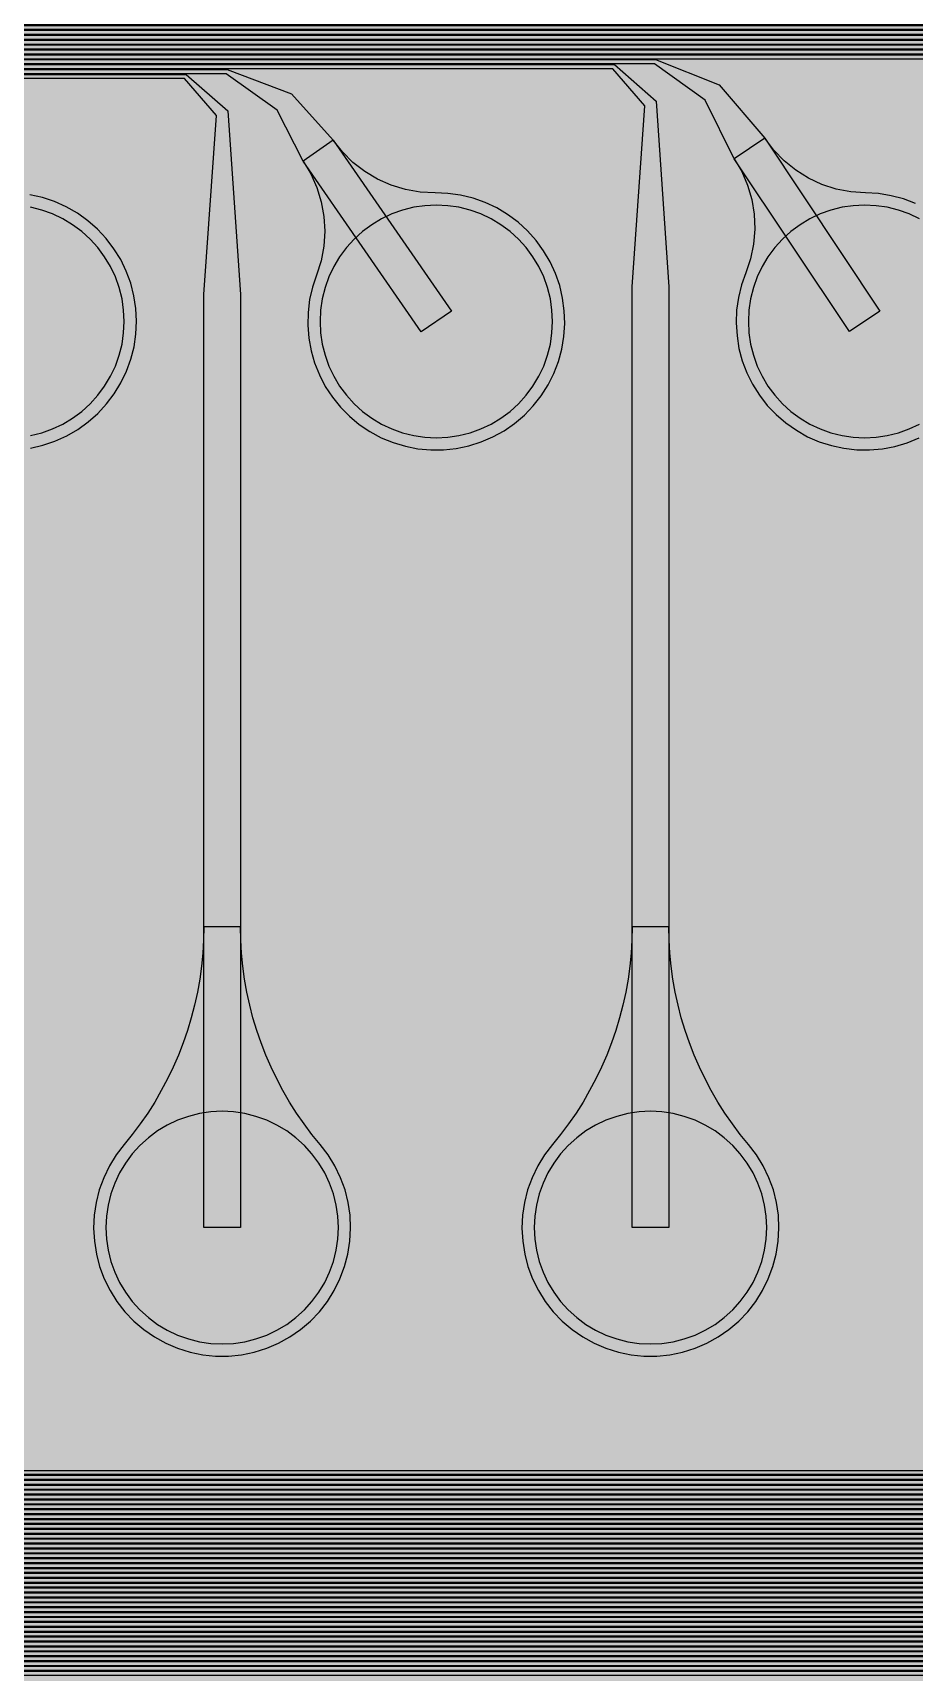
# Model space of a CAD drawing. Header units: metres. Extents: x -7231 to 10969, y -37556 to 1873.
# Drawn here: x -1898 to -1178, y -33144 to -31805 of the extents above; entities that cross this region are included whole.
import ezdxf

# ---------------------------------------------------------------- set-up
doc = ezdxf.new("R2010")
doc.units = ezdxf.units.M
for name, color, linetype in [('Metal1', 4, 'CONTINUOUS'), ('Metal2', 3, 'CONTINUOUS'), ('Polyimide', 7, 'CONTINUOUS'), ('Polyimide_Negative', 5, 'CONTINUOUS')]:
    doc.layers.add(name, color=color, linetype=linetype)

msp = doc.modelspace()

# ---------------------------------------------------------------- hatches: boundary and pattern name
at = {"layer": 'Polyimide'}
msp.add_hatch(color=7, dxfattribs=at).paths.add_polyline_path([(4065.7, -468), (4066.7, -502), (4068.5, -536), (4071.4, -570), (4075.5, -604), (4081, -638), (4088, -672), (4096.5, -706), (4106.6, -740), (4118.3, -774), (4131.6, -808), (4146.5, -842), (4162.9, -876), (4180.7, -910), (4199.8, -944), (4220.2, -978), (4241.7, -1012), (4264.2, -1046), (4287.5, -1080), (4311.5, -1114), (4336, -1148), (4360.9, -1182), (4385.9, -1216), (4410.9, -1250), (4435.7, -1284), (4460.2, -1318), (4484.2, -1352), (4507.5, -1385.9), (4530, -1419.9), (4551.5, -1453.9), (4571.9, -1487.9), (4591.1, -1521.9), (4608.9, -1555.9), (4625.3, -1589.9), (4640.1, -1623.9), (4653.4, -1657.9), (4665.1, -1691.9), (4675.2, -1725.9), (4683.7, -1759.9), (4690.7, -1793.9), (4696.2, -1827.9), (4700.3, -1861.9), (4703.2, -1895.9), (4705.1, -1929.9), (4706.1, -1963.9), (4706.4, -1997.9), (4706.5, -2031.9), (4706.5, -4793), (4710, -4838.4), (4720.2, -4882.7), (4737.1, -4925), (4760.1, -4964.2), (4788.9, -4999.5), (4822.6, -5030), (4860.5, -5055.1), (4901.8, -5074.2), (4901.8, -5074.2), (4970.7, -5105.2), (5034.7, -5145.3), (5092.8, -5193.5), (5143.8, -5249.2), (5186.9, -5311.2), (5221.2, -5378.4), (5246.2, -5449.7), (5261.4, -5523.7), (5266.5, -5599), (5261.4, -5674.3), (5246.2, -5748.3), (5221.2, -5819.6), (5186.9, -5886.8), (5143.8, -5948.8), (5092.8, -6004.5), (5034.7, -6052.7), (4970.7, -6092.8), (4901.8, -6123.8), (4860.5, -6142.9), (4822.6, -6168), (4788.9, -6198.5), (4760.1, -6233.8), (4737.1, -6273), (4720.2, -6315.3), (4710, -6359.6), (4706.5, -6405), (4706.5, -9221.5), (4710, -9266.9), (4720.2, -9311.2), (4737.1, -9353.5), (4760.1, -9392.7), (4788.9, -9428), (4822.6, -9458.5), (4860.5, -9483.6), (4901.8, -9502.7), (4970.7, -9533.7), (5034.7, -9573.8), (5092.8, -9622), (5143.8, -9677.7), (5186.9, -9739.7), (5221.2, -9806.9), (5246.2, -9878.2), (5261.4, -9952.2), (5266.5, -10027.5), (5261.4, -10102.8), (5246.2, -10176.8), (5221.2, -10248.1), (5186.9, -10315.3), (5143.8, -10377.3), (5092.8, -10433), (5034.7, -10481.2), (4970.7, -10521.3), (4901.8, -10552.3), (4860.5, -10571.4), (4822.6, -10596.5), (4788.9, -10627), (4760.1, -10662.3), (4737.1, -10701.5), (4720.2, -10743.8), (4710, -10788.1), (4706.5, -10833.5), (4706.5, -13650), (4710, -13695.4), (4720.2, -13739.7), (4737.1, -13782), (4760.1, -13821.2), (4788.9, -13856.5), (4822.6, -13887), (4860.5, -13912.1), (4901.8, -13931.2), (4970.7, -13962.2), (5034.7, -14002.2), (5092.8, -14050.5), (5143.8, -14106.2), (5186.9, -14168.2), (5221.2, -14235.4), (5246.2, -14306.7), (5261.4, -14380.7), (5266.5, -14456), (5261.4, -14531.3), (5246.2, -14605.3), (5221.2, -14676.5), (5186.9, -14743.8), (5143.8, -14805.8), (5092.8, -14861.5), (5034.7, -14909.7), (4970.7, -14949.8), (4901.8, -14980.8), (4860.5, -14999.9), (4822.6, -15025), (4788.9, -15055.5), (4760.1, -15090.8), (4737.1, -15130), (4720.2, -15172.3), (4710, -15216.6), (4706.5, -15262), (4706.5, -15456), (4720.9, -15750), (4764.1, -16041.3), (4835.7, -16326.8), (4934.9, -16604), (5060.7, -16870.2), (5212.1, -17122.7), (5387.5, -17359.2), (5585.2, -17577.3), (5803.3, -17775), (6039.8, -17950.4), (6292.3, -18101.8), (6558.4, -18227.6), (6835.6, -18326.8), (7121.2, -18398.3), (7412.4, -18441.5), (7706.5, -18456), (9969, -18456), (10047.4, -18459.8), (10125.1, -18471.4), (10201.2, -18490.4), (10275.2, -18516.9), (10346.1, -18550.5), (10413.5, -18590.8), (10476.5, -18637.6), (10534.7, -18690.3), (10587.4, -18748.5), (10634.2, -18811.5), (10674.5, -18878.9), (10708.1, -18949.8), (10734.6, -19023.8), (10753.6, -19099.9), (10765.2, -19177.6), (10769, -19256), (10769, -20895.8), (10730.2, -20951.4), (10694.6, -21009.1), (10662.2, -21068.6), (10633.2, -21129.9), (10607.6, -21192.7), (10585.5, -21256.7), (10566.9, -21322), (10552, -21388.1), (10540.8, -21455), (10533.4, -21522.3), (10529.6, -21590), (10529.6, -21657.8), (10533.4, -21725.5), (10540.8, -21792.9), (10552, -21859.7), (10566.9, -21925.9), (10585.5, -21991.1), (10607.6, -22055.2), (10633.2, -22117.9), (10662.2, -22179.2), (10694.6, -22238.7), (10730.2, -22296.4), (10769, -22352), (10769, -32454.2), (10728.7, -32510.5), (10691.7, -32568.9), (10658, -32629.3), (10627.8, -32691.6), (10601.2, -32755.4), (10578.2, -32820.7), (10558.9, -32887.1), (10543.4, -32954.5), (10531.8, -33022.7), (10524, -33091.4), (10520.1, -33160.5), (10520.1, -33229.7), (10524, -33298.8), (10531.8, -33367.5), (10543.4, -33435.7), (10558.9, -33503.1), (10578.2, -33569.5), (10601.2, -33634.8), (10627.8, -33698.6), (10658, -33760.8), (10691.7, -33821.3), (10728.7, -33879.7), (10769, -33936), (10769, -36556), (10765.2, -36634.4), (10753.6, -36712.1), (10734.6, -36788.2), (10708.1, -36862.1), (10674.5, -36933.1), (10634.2, -37000.5), (10587.4, -37063.5), (10534.7, -37121.7), (10476.5, -37174.4), (10413.5, -37221.2), (10346.1, -37261.5), (10275.2, -37295.1), (10201.2, -37321.6), (10125.1, -37340.6), (10047.4, -37352.1), (9969, -37356), (-6231, -37356), (-6309.4, -37352.1), (-6387.1, -37340.6), (-6463.2, -37321.6), (-6537.2, -37295.1), (-6608.1, -37261.5), (-6675.5, -37221.2), (-6738.5, -37174.4), (-6796.7, -37121.7), (-6849.4, -37063.5), (-6896.2, -37000.5), (-6936.5, -36933.1), (-6970.1, -36862.1), (-6996.6, -36788.2), (-7015.6, -36712.1), (-7027.2, -36634.4), (-7031, -36556), (-7031, -33936), (-6990.7, -33879.8), (-6953.7, -33821.3), (-6920, -33760.9), (-6889.8, -33698.6), (-6863.2, -33634.8), (-6840.2, -33569.5), (-6820.9, -33503.1), (-6805.4, -33435.7), (-6793.7, -33367.5), (-6785.9, -33298.8), (-6782, -33229.7), (-6782, -33160.5), (-6785.9, -33091.4), (-6793.7, -33022.7), (-6805.4, -32954.5), (-6820.9, -32887.1), (-6840.2, -32820.6), (-6863.2, -32755.4), (-6889.8, -32691.5), (-6920, -32629.3), (-6953.7, -32568.9), (-6990.7, -32510.4), (-7031, -32454.2), (-7031, -22364.8), (-6990.7, -22308.6), (-6953.7, -22250.1), (-6920, -22189.7), (-6889.8, -22127.5), (-6863.2, -22063.6), (-6840.2, -21998.4), (-6820.9, -21931.9), (-6805.4, -21864.5), (-6793.7, -21796.3), (-6785.9, -21727.6), (-6782, -21658.5), (-6782, -21589.3), (-6785.9, -21520.3), (-6793.7, -21451.5), (-6805.4, -21383.3), (-6820.9, -21315.9), (-6840.2, -21249.5), (-6863.2, -21184.2), (-6889.8, -21120.4), (-6920, -21058.1), (-6953.7, -20997.7), (-6990.7, -20939.3), (-7031, -20883), (-7031, -19256), (-7027.2, -19177.6), (-7015.6, -19099.9), (-6996.6, -19023.8), (-6970.1, -18949.8), (-6936.5, -18878.9), (-6896.2, -18811.5), (-6849.4, -18748.5), (-6796.7, -18690.3), (-6738.5, -18637.6), (-6675.5, -18590.8), (-6608.1, -18550.5), (-6537.2, -18516.9), (-6463.2, -18490.4), (-6387.1, -18471.4), (-6309.4, -18459.8), (-6231, -18456), (-3968.5, -18456), (-3674.4, -18441.5), (-3383.2, -18398.3), (-3097.6, -18326.8), (-2820.4, -18227.6), (-2554.3, -18101.8), (-2301.8, -17950.4), (-2065.3, -17775), (-1847.2, -17577.3), (-1649.5, -17359.2), (-1474.1, -17122.7), (-1322.7, -16870.2), (-1196.9, -16604), (-1097.7, -16326.8), (-1026.1, -16041.3), (-982.9, -15750), (-968.5, -15456), (-968.5, -15262), (-972, -15216.6), (-982.2, -15172.3), (-999.1, -15130), (-1022.1, -15090.8), (-1050.9, -15055.5), (-1084.6, -15025), (-1122.5, -14999.9), (-1163.8, -14980.8), (-1232.7, -14949.8), (-1296.7, -14909.7), (-1354.8, -14861.5), (-1405.8, -14805.8), (-1448.9, -14743.8), (-1483.2, -14676.5), (-1508.2, -14605.3), (-1523.4, -14531.3), (-1528.5, -14456), (-1523.4, -14380.7), (-1508.2, -14306.7), (-1483.2, -14235.4), (-1448.9, -14168.2), (-1405.8, -14106.2), (-1354.8, -14050.5), (-1296.7, -14002.2), (-1232.7, -13962.2), (-1163.8, -13931.2), (-1122.5, -13912.1), (-1084.6, -13887), (-1050.9, -13856.5), (-1022.1, -13821.2), (-999.1, -13782), (-982.2, -13739.7), (-972, -13695.4), (-968.5, -13650), (-968.5, -12309.6), (-972, -12264.3), (-982.2, -12219.9), (-999.1, -12177.7), (-1022.1, -12138.5), (-1050.9, -12103.2), (-1084.6, -12072.6), (-1122.5, -12047.5), (-1163.8, -12028.5), (-1232.7, -11997.4), (-1296.7, -11957.4), (-1354.8, -11909.1), (-1405.8, -11853.5), (-1448.9, -11791.5), (-1483.2, -11724.2), (-1508.2, -11653), (-1523.4, -11579), (-1528.5, -11503.7), (-1523.4, -11428.3), (-1508.2, -11354.4), (-1483.2, -11283.1), (-1448.9, -11215.9), (-1405.8, -11153.8), (-1354.8, -11098.2), (-1296.7, -11049.9), (-1232.7, -11009.9), (-1163.8, -10978.8), (-1122.5, -10959.8), (-1084.6, -10934.7), (-1050.9, -10904.1), (-1022.1, -10868.9), (-999.1, -10829.6), (-982.2, -10787.4), (-972, -10743), (-968.5, -10697.7), (-968.5, -9357.3), (-972, -9311.9), (-982.2, -9267.6), (-999.1, -9225.4), (-1022.1, -9186.1), (-1050.9, -9150.8), (-1084.6, -9120.3), (-1122.5, -9095.2), (-1163.8, -9076.2), (-1163.8, -9076.2), (-1232.7, -9045.1), (-1296.7, -9005.1), (-1354.8, -8956.8), (-1405.8, -8901.1), (-1448.9, -8839.1), (-1483.2, -8771.9), (-1508.2, -8700.6), (-1523.4, -8626.7), (-1528.5, -8551.3), (-1523.4, -8476), (-1508.2, -8402), (-1483.2, -8330.8), (-1448.9, -8263.5), (-1405.8, -8201.5), (-1354.8, -8145.9), (-1296.7, -8097.6), (-1232.7, -8057.6), (-1163.8, -8026.5), (-1163.8, -8026.5), (-1122.5, -8007.4), (-1084.6, -7982.4), (-1050.9, -7951.8), (-1022.1, -7916.5), (-999.1, -7877.3), (-982.2, -7835), (-972, -7790.7), (-968.5, -7745.4), (-968.5, -6405), (-972, -6359.6), (-982.2, -6315.3), (-999.1, -6273), (-1022.1, -6233.8), (-1050.9, -6198.5), (-1084.6, -6168), (-1122.5, -6142.9), (-1163.8, -6123.8), (-1163.8, -6123.8), (-1232.7, -6092.8), (-1296.7, -6052.7), (-1354.8, -6004.5), (-1405.8, -5948.8), (-1448.9, -5886.8), (-1483.2, -5819.6), (-1508.2, -5748.3), (-1523.4, -5674.3), (-1528.5, -5599), (-1523.4, -5523.7), (-1508.2, -5449.7), (-1483.2, -5378.4), (-1448.9, -5311.2), (-1405.8, -5249.2), (-1354.8, -5193.5), (-1296.7, -5145.3), (-1232.7, -5105.2), (-1163.8, -5074.2), (-1163.8, -5074.2), (-1122.5, -5055.1), (-1084.6, -5030), (-1050.9, -4999.5), (-1022.1, -4964.2), (-999.1, -4925), (-982.2, -4882.7), (-972, -4838.4), (-968.5, -4793), (-968.5, -2031.9), (-968.4, -1997.9), (-968.1, -1963.9), (-967.1, -1929.9), (-965.2, -1895.9), (-962.2, -1861.9), (-958, -1827.9), (-952.4, -1793.9), (-945.3, -1759.9), (-936.6, -1725.9), (-926.4, -1691.9), (-914.4, -1657.9), (-900.9, -1623.9), (-885.7, -1589.9), (-869.1, -1555.9), (-850.9, -1521.9), (-831.4, -1487.9), (-810.6, -1453.9), (-788.7, -1419.9), (-765.8, -1385.9), (-742.1, -1352), (-717.6, -1318), (-692.7, -1284), (-667.4, -1250), (-641.9, -1216), (-616.4, -1182), (-591.1, -1148), (-566.1, -1114), (-541.7, -1080), (-517.9, -1046), (-495, -1012), (-473.1, -978), (-452.4, -944), (-432.8, -910), (-414.7, -876), (-398, -842), (-382.9, -808), (-369.3, -774), (-357.4, -740), (-347.1, -706), (-338.4, -672), (-331.3, -638), (-325.7, -604), (-321.5, -570), (-318.6, -536), (-316.7, -502), (-315.7, -468), (-315.3, -434), (-315.2, -400), (-315.2, 401), (-315.2, 451), (-315.2, 1644), (-270.2, 1644), (-270, 1637.1), (-269.4, 1630.3), (-268.2, 1623.5), (-266.7, 1616.8), (-264.7, 1610.2), (-262.3, 1603.8), (-259.4, 1597.6), (-256.2, 1591.5), (-252.6, 1585.7), (-248.6, 1580.1), (-244.2, 1574.8), (-239.5, 1569.8), (-234.5, 1565.1), (-229.2, 1560.7), (-223.6, 1556.7), (-217.8, 1553.1), (-211.7, 1549.8), (-205.4, 1547), (-199, 1544.6), (-192.4, 1542.6), (-185.7, 1541), (-179, 1539.9), (-172.1, 1539.2), (-165.2, 1539), (-158.4, 1539.2), (-151.5, 1539.9), (-144.8, 1541), (-138.1, 1542.6), (-131.5, 1544.6), (-125.1, 1547), (-118.8, 1549.8), (-112.8, 1553.1), (-106.9, 1556.7), (-101.3, 1560.7), (-96, 1565.1), (-91, 1569.8), (-86.3, 1574.8), (-81.9, 1580.1), (-77.9, 1585.7), (-74.3, 1591.5), (-71.1, 1597.6), (-68.2, 1603.8), (-65.8, 1610.2), (-63.8, 1616.8), (-62.3, 1623.5), (-61.1, 1630.3), (-60.5, 1637.1), (-60.2, 1644), (1853, 1644), (1853, 1573), (3815.2, 1573), (3815.5, 1579.5), (3816.1, 1586.1), (3817.2, 1592.5), (3818.7, 1598.9), (3820.6, 1605.1), (3822.9, 1611.3), (3825.6, 1617.2), (3828.6, 1623), (3832.1, 1628.6), (3835.9, 1633.9), (3840.1, 1638.9), (3844.5, 1643.7), (3849.3, 1648.2), (3854.4, 1652.3), (3859.7, 1656.1), (3865.2, 1659.6), (3871, 1662.7), (3877, 1665.4), (3883.1, 1667.7), (3889.4, 1669.6), (3895.7, 1671.1), (3902.2, 1672.1), (3908.7, 1672.8), (3915.2, 1673), (3921.8, 1672.8), (3928.3, 1672.1), (3934.8, 1671.1), (3941.1, 1669.6), (3947.4, 1667.7), (3953.5, 1665.4), (3959.5, 1662.7), (3965.2, 1659.6), (3970.8, 1656.1), (3976.1, 1652.3), (3981.2, 1648.2), (3986, 1643.7), (3990.4, 1638.9), (3994.6, 1633.9), (3998.4, 1628.6), (4001.9, 1623), (4004.9, 1617.2), (4007.6, 1611.3), (4009.9, 1605.1), (4011.8, 1598.9), (4013.3, 1592.5), (4014.4, 1586.1), (4015, 1579.5), (4015.2, 1573), (4065.2, 1573), (4065.2, 451), (4065.2, 401), (4065.2, -400), (4065.3, -434), (4065.7, -468)])

# ---------------------------------------------------------------- linework, layer by layer
at = {"layer": 'Metal1'}
for points in [[(1520.7, -19211.9), (1520.7, -33111.7), (1489.7, -33142.7), (-5874.2, -33142.7), (-5905.2, -33111.7), (-5905.2, -30808.3), (-5874.2, -30777.2), (-3872.8, -30777.2), (-3838.6, -30807), (-3828.5, -30947.5), (-3828.5, -31671), (-3858.5, -31671), (-3858.5, -30947.5), (-3848.4, -30811), (-3874.2, -30780.8), (-5872.8, -30780.8), (-5901.7, -30809.7), (-5901.7, -33110.3), (-5872.8, -33139.2), (1488.3, -33139.2), (1517.2, -33110.3), (1517.2, -19211.9)], [(1512.7, -19211.9), (1512.7, -33103.7), (1481.7, -33134.7), (-5866.2, -33134.7), (-5897.2, -33103.7), (-5897.2, -30816.3), (-5866.2, -30785.2), (-4222.8, -30785.2), (-4188.6, -30815), (-4178.5, -30953.9), (-4178.5, -31671), (-4208.5, -31671), (-4208.5, -30953.9), (-4198.4, -30819), (-4224.2, -30788.8), (-5864.8, -30788.8), (-5893.7, -30817.7), (-5893.7, -33102.3), (-5864.8, -33131.2), (1480.3, -33131.2), (1509.2, -33102.3), (1509.2, -19211.9)], [(1504.7, -19211.9), (1504.7, -33095.7), (1473.7, -33126.7), (-5858.2, -33126.7), (-5889.2, -33095.7), (-5889.2, -30824.3), (-5858.2, -30793.2), (-4572.8, -30793.2), (-4538.6, -30823), (-4528.5, -30960.3), (-4528.5, -31671), (-4558.5, -31671), (-4558.5, -30960.3), (-4548.4, -30827), (-4574.2, -30796.8), (-5856.8, -30796.8), (-5885.7, -30825.7), (-5885.7, -33094.3), (-5856.8, -33123.2), (1472.3, -33123.2), (1501.2, -33094.3), (1501.2, -19211.9)], [(1496.7, -19211.9), (1496.7, -33087.7), (1465.7, -33118.7), (-5850.2, -33118.7), (-5881.2, -33087.7), (-5881.2, -30832.3), (-5850.2, -30801.2), (-4922.8, -30801.2), (-4888.6, -30831), (-4878.5, -30966.7), (-4878.5, -31671), (-4908.5, -31671), (-4908.5, -30966.7), (-4898.4, -30835), (-4924.2, -30804.8), (-5848.8, -30804.8), (-5877.7, -30833.7), (-5877.7, -33086.3), (-5848.8, -33115.2), (1464.3, -33115.2), (1493.2, -33086.3), (1493.2, -19211.9)], [(1488.7, -19211.9), (1488.7, -33079.7), (1457.7, -33110.7), (-5842.2, -33110.7), (-5873.2, -33079.7), (-5873.2, -30840.3), (-5842.2, -30809.2), (-5272.8, -30809.2), (-5238.5, -30838.9), (-5228.5, -30973.1), (-5228.5, -31671), (-5258.5, -31671), (-5258.5, -30973.1), (-5248.5, -30843.1), (-5274.2, -30812.8), (-5840.8, -30812.8), (-5869.7, -30841.7), (-5869.7, -33078.3), (-5840.8, -33107.2), (1456.3, -33107.2), (1485.2, -33078.3), (1485.2, -19211.9)], [(1480.7, -19211.9), (1480.7, -33071.7), (1449.7, -33102.7), (-5834.2, -33102.7), (-5865.2, -33071.7), (-5865.2, -31830.3), (-5834.2, -31799.2), (-22.8, -31799.2), (11.1, -31829.1), (21.5, -31987.1), (21.5, -32781), (-8.5, -32781), (-8.5, -31987.1), (1.9, -31832.9), (-24.2, -31802.7), (-5832.8, -31802.7), (-5861.7, -31831.7), (-5861.7, -33070.3), (-5832.8, -33099.2), (1448.3, -33099.2), (1477.2, -33070.3), (1477.2, -19211.9)], [(1472.7, -19211.9), (1472.7, -33063.7), (1441.7, -33094.7), (-5826.2, -33094.7), (-5857.2, -33063.7), (-5857.2, -31838.3), (-5826.2, -31807.2), (-372.8, -31807.2), (-338.9, -31837.1), (-328.5, -31993.5), (-328.5, -32781), (-358.5, -32781), (-358.5, -31993.5), (-348.1, -31840.9), (-374.2, -31810.7), (-5824.8, -31810.7), (-5853.7, -31839.7), (-5853.7, -33062.3), (-5824.8, -33091.2), (1440.3, -33091.2), (1469.2, -33062.3), (1469.2, -19211.9)], [(1464.7, -19211.9), (1464.7, -33055.7), (1433.7, -33086.7), (-5818.2, -33086.7), (-5849.2, -33055.7), (-5849.2, -31846.3), (-5818.2, -31815.2), (-722.8, -31815.2), (-688.9, -31845.1), (-678.5, -31999.9), (-678.5, -32781), (-708.5, -32781), (-708.5, -31999.9), (-698.1, -31848.9), (-724.2, -31818.7), (-5816.8, -31818.7), (-5845.7, -31847.7), (-5845.7, -33054.3), (-5816.8, -33083.2), (1432.3, -33083.2), (1461.2, -33054.3), (1461.2, -19211.9)], [(1456.7, -19211.9), (1456.7, -33047.7), (1425.7, -33078.7), (-5810.2, -33078.7), (-5841.2, -33047.7), (-5841.2, -31854.3), (-5810.2, -31823.2), (-1072.8, -31823.2), (-1038.8, -31853.1), (-1028.5, -32006.3), (-1028.5, -32781), (-1058.5, -32781), (-1058.5, -32006.3), (-1048.2, -31856.9), (-1074.2, -31826.7), (-5808.8, -31826.7), (-5837.7, -31855.7), (-5837.7, -33046.3), (-5808.8, -33075.2), (1424.3, -33075.2), (1453.2, -33046.3), (1453.2, -19211.9)], [(1448.7, -19211.9), (1448.7, -33039.7), (1417.7, -33070.7), (-5802.2, -33070.7), (-5833.2, -33039.7), (-5833.2, -31862.3), (-5802.2, -31831.2), (-1422.8, -31831.2), (-1388.8, -31861.1), (-1378.5, -32012.7), (-1378.5, -32781), (-1408.5, -32781), (-1408.5, -32012.7), (-1398.2, -31864.9), (-1424.2, -31834.7), (-5800.8, -31834.7), (-5829.7, -31863.7), (-5829.7, -33038.3), (-5800.8, -33067.2), (1416.3, -33067.2), (1445.2, -33038.3), (1445.2, -19211.9)], [(1440.7, -19211.9), (1440.7, -33031.7), (1409.7, -33062.7), (-5794.2, -33062.7), (-5825.2, -33031.7), (-5825.2, -31870.3), (-5794.2, -31839.2), (-1772.8, -31839.2), (-1738.8, -31869.1), (-1728.5, -32019.1), (-1728.5, -32781), (-1758.5, -32781), (-1758.5, -32019.1), (-1748.2, -31872.9), (-1774.2, -31842.7), (-5792.8, -31842.7), (-5821.7, -31871.7), (-5821.7, -33030.3), (-5792.8, -33059.2), (1408.3, -33059.2), (1437.2, -33030.3), (1437.2, -19211.9)], [(1432.7, -19211.9), (1432.7, -33023.7), (1401.7, -33054.7), (-5786.2, -33054.7), (-5817.2, -33023.7), (-5817.2, -31878.3), (-5786.2, -31847.2), (-2122.8, -31847.2), (-2088.8, -31877), (-2078.5, -32025.5), (-2078.5, -32781), (-2108.5, -32781), (-2108.5, -32025.5), (-2098.2, -31881), (-2124.2, -31850.7), (-5784.8, -31850.7), (-5813.7, -31879.7), (-5813.7, -33022.3), (-5784.8, -33051.2), (1400.3, -33051.2), (1429.2, -33022.3), (1429.2, -19211.9)], [(1424.7, -19211.9), (1424.7, -33015.7), (1393.7, -33046.7), (-5778.2, -33046.7), (-5809.2, -33015.7), (-5809.2, -31886.3), (-5778.2, -31855.2), (-2472.8, -31855.2), (-2438.7, -31885), (-2428.5, -32031.9), (-2428.5, -32781), (-2458.5, -32781), (-2458.5, -32031.9), (-2448.3, -31889), (-2474.2, -31858.7), (-5776.8, -31858.7), (-5805.7, -31887.7), (-5805.7, -33014.3), (-5776.8, -33043.2), (1392.3, -33043.2), (1421.2, -33014.3), (1421.2, -19211.9)], [(1416.7, -19211.9), (1416.7, -33007.7), (1385.7, -33038.7), (-5770.2, -33038.7), (-5801.2, -33007.7), (-5801.2, -31894.3), (-5770.2, -31863.2), (-2822.8, -31863.2), (-2788.7, -31893), (-2778.5, -32038.3), (-2778.5, -32781), (-2808.5, -32781), (-2808.5, -32038.3), (-2798.3, -31897), (-2824.2, -31866.7), (-5768.8, -31866.7), (-5797.7, -31895.7), (-5797.7, -33006.3), (-5768.8, -33035.2), (1384.3, -33035.2), (1413.2, -33006.3), (1413.2, -19211.9)], [(1408.7, -19211.9), (1408.7, -32999.7), (1377.7, -33030.7), (-5762.2, -33030.7), (-5793.2, -32999.7), (-5793.2, -31902.3), (-5762.2, -31871.2), (-3172.8, -31871.2), (-3138.7, -31901), (-3128.5, -32044.7), (-3128.5, -32781), (-3158.5, -32781), (-3158.5, -32044.7), (-3148.3, -31905), (-3174.2, -31874.7), (-5760.8, -31874.7), (-5789.7, -31903.7), (-5789.7, -32998.3), (-5760.8, -33027.2), (1376.3, -33027.2), (1405.2, -32998.3), (1405.2, -19211.9)], [(1400.7, -19211.9), (1400.7, -32991.7), (1369.7, -33022.7), (-5754.2, -33022.7), (-5785.2, -32991.7), (-5785.2, -31910.3), (-5754.2, -31879.2), (-3522.8, -31879.2), (-3488.7, -31909), (-3478.5, -32051.1), (-3478.5, -32781), (-3508.5, -32781), (-3508.5, -32051.1), (-3498.3, -31913), (-3524.2, -31882.7), (-5752.8, -31882.7), (-5781.7, -31911.7), (-5781.7, -32990.3), (-5752.8, -33019.2), (1368.3, -33019.2), (1397.2, -32990.3), (1397.2, -19211.9)], [(1392.7, -19211.9), (1392.7, -32983.7), (1361.7, -33014.7), (-5746.2, -33014.7), (-5777.2, -32983.7), (-5777.2, -31918.3), (-5746.2, -31887.2), (-3872.8, -31887.2), (-3838.6, -31917), (-3828.5, -32057.5), (-3828.5, -32781), (-3858.5, -32781), (-3858.5, -32057.5), (-3848.4, -31921), (-3874.2, -31890.7), (-5744.8, -31890.7), (-5773.7, -31919.7), (-5773.7, -32982.3), (-5744.8, -33011.2), (1360.3, -33011.2), (1389.2, -32982.3), (1389.2, -19211.9)], [(1384.7, -19211.9), (1384.7, -32975.7), (1353.7, -33006.7), (-5738.2, -33006.7), (-5769.2, -32975.7), (-5769.2, -31926.3), (-5738.2, -31895.2), (-4222.8, -31895.2), (-4188.6, -31925), (-4178.5, -32063.9), (-4178.5, -32781), (-4208.5, -32781), (-4208.5, -32063.9), (-4198.4, -31929), (-4224.2, -31898.7), (-5736.8, -31898.7), (-5765.7, -31927.7), (-5765.7, -32974.3), (-5736.8, -33003.2), (1352.3, -33003.2), (1381.2, -32974.3), (1381.2, -19211.9)], [(1376.7, -19211.9), (1376.7, -32967.7), (1345.7, -32998.7), (-5730.2, -32998.7), (-5761.2, -32967.7), (-5761.2, -31934.3), (-5730.2, -31903.2), (-4572.8, -31903.2), (-4538.6, -31933), (-4528.5, -32070.3), (-4528.5, -32781), (-4558.5, -32781), (-4558.5, -32070.3), (-4548.4, -31937), (-4574.2, -31906.7), (-5728.8, -31906.7), (-5757.7, -31935.7), (-5757.7, -32966.3), (-5728.8, -32995.2), (1344.3, -32995.2), (1373.2, -32966.3), (1373.2, -19211.9)], [(1368.7, -19211.9), (1368.7, -32959.7), (1337.7, -32990.7), (-5722.2, -32990.7), (-5753.2, -32959.7), (-5753.2, -31942.3), (-5722.2, -31911.2), (-4922.8, -31911.2), (-4888.6, -31941), (-4878.5, -32076.7), (-4878.5, -32781), (-4908.5, -32781), (-4908.5, -32076.7), (-4898.4, -31945), (-4924.2, -31914.7), (-5720.8, -31914.7), (-5749.7, -31943.7), (-5749.7, -32958.3), (-5720.8, -32987.2), (1336.3, -32987.2), (1365.2, -32958.3), (1365.2, -19211.9)], [(1360.7, -19211.9), (1360.7, -32951.7), (1329.7, -32982.7), (-5714.2, -32982.7), (-5745.2, -32951.7), (-5745.2, -31950.3), (-5714.2, -31919.2), (-5272.8, -31919.2), (-5238.5, -31948.9), (-5228.5, -32083.1), (-5228.5, -32781), (-5258.5, -32781), (-5258.5, -32083.1), (-5248.5, -31953.1), (-5274.2, -31922.7), (-5712.8, -31922.7), (-5741.7, -31951.7), (-5741.7, -32950.3), (-5712.8, -32979.2), (1328.3, -32979.2), (1357.2, -32950.3), (1357.2, -19211.9)]]:
    msp.add_lwpolyline(points, dxfattribs=at)
for points in [[(-1758.5, -32535.4), (-1758.7, -32546.2), (-1759.3, -32556.9), (-1760.4, -32567.6), (-1761.8, -32578.2), (-1763.7, -32588.8), (-1766, -32599.3), (-1768.7, -32609.6), (-1771.8, -32619.9), (-1775.3, -32630.1), (-1779.2, -32640.1), (-1783.5, -32649.9), (-1788.1, -32659.6), (-1793.2, -32669.1), (-1798.6, -32678.4), (-1804.3, -32687.4), (-1810.4, -32696.2), (-1816.9, -32704.8), (-1823.6, -32713.1), (-1830.1, -32721.6), (-1835.6, -32730.6), (-1840.2, -32740.2), (-1843.9, -32750.1), (-1846.5, -32760.4), (-1848, -32770.9), (-1848.5, -32781.5), (-1847.9, -32792.1), (-1846.3, -32802.6), (-1843.6, -32812.8), (-1839.8, -32822.7), (-1835.1, -32832.2), (-1829.5, -32841.2), (-1823, -32849.6), (-1815.7, -32857.3), (-1807.6, -32864.2), (-1798.9, -32870.2), (-1789.6, -32875.3), (-1779.9, -32879.5), (-1769.7, -32882.7), (-1759.4, -32884.8), (-1748.8, -32885.9), (-1738.2, -32885.9), (-1727.6, -32884.8), (-1717.3, -32882.7), (-1707.1, -32879.5), (-1697.4, -32875.3), (-1688.1, -32870.2), (-1679.4, -32864.2), (-1671.3, -32857.3), (-1664, -32849.6), (-1657.5, -32841.2), (-1651.9, -32832.2), (-1647.2, -32822.7), (-1643.4, -32812.8), (-1640.7, -32802.6), (-1639.1, -32792.1), (-1638.5, -32781.5), (-1639, -32770.9), (-1640.5, -32760.4), (-1643.1, -32750.1), (-1646.8, -32740.2), (-1651.4, -32730.6), (-1656.9, -32721.6), (-1663.4, -32713.1), (-1670.1, -32704.8), (-1676.6, -32696.2), (-1682.7, -32687.4), (-1688.4, -32678.4), (-1693.8, -32669.1), (-1698.9, -32659.6), (-1703.5, -32649.9), (-1707.8, -32640.1), (-1711.7, -32630.1), (-1715.2, -32619.9), (-1718.3, -32609.6), (-1721, -32599.3), (-1723.3, -32588.8), (-1725.2, -32578.2), (-1726.6, -32567.6), (-1727.7, -32556.9), (-1728.3, -32546.2), (-1728.5, -32535.4), (-1758.5, -32535.4)], [(-1408.5, -32535.4), (-1408.7, -32546.2), (-1409.3, -32556.9), (-1410.4, -32567.6), (-1411.8, -32578.2), (-1413.7, -32588.8), (-1416, -32599.3), (-1418.7, -32609.6), (-1421.8, -32619.9), (-1425.3, -32630.1), (-1429.2, -32640.1), (-1433.5, -32649.9), (-1438.1, -32659.6), (-1443.2, -32669.1), (-1448.6, -32678.4), (-1454.3, -32687.4), (-1460.4, -32696.2), (-1466.9, -32704.8), (-1473.6, -32713.1), (-1480.1, -32721.6), (-1485.6, -32730.6), (-1490.2, -32740.2), (-1493.9, -32750.1), (-1496.5, -32760.4), (-1498, -32770.9), (-1498.5, -32781.5), (-1497.9, -32792.1), (-1496.3, -32802.6), (-1493.6, -32812.8), (-1489.8, -32822.7), (-1485.1, -32832.2), (-1479.5, -32841.2), (-1473, -32849.6), (-1465.7, -32857.3), (-1457.6, -32864.2), (-1448.9, -32870.2), (-1439.6, -32875.3), (-1429.9, -32879.5), (-1419.7, -32882.7), (-1409.4, -32884.8), (-1398.8, -32885.9), (-1388.2, -32885.9), (-1377.6, -32884.8), (-1367.3, -32882.7), (-1357.1, -32879.5), (-1347.4, -32875.3), (-1338.1, -32870.2), (-1329.4, -32864.2), (-1321.3, -32857.3), (-1314, -32849.6), (-1307.5, -32841.2), (-1301.9, -32832.2), (-1297.2, -32822.7), (-1293.4, -32812.8), (-1290.7, -32802.6), (-1289.1, -32792.1), (-1288.5, -32781.5), (-1289, -32770.9), (-1290.5, -32760.4), (-1293.1, -32750.1), (-1296.8, -32740.2), (-1301.4, -32730.6), (-1306.9, -32721.6), (-1313.4, -32713.1), (-1320.1, -32704.8), (-1326.6, -32696.2), (-1332.7, -32687.4), (-1338.4, -32678.4), (-1343.8, -32669.1), (-1348.9, -32659.6), (-1353.5, -32649.9), (-1357.8, -32640.1), (-1361.7, -32630.1), (-1365.2, -32619.9), (-1368.3, -32609.6), (-1371, -32599.3), (-1373.3, -32588.8), (-1375.2, -32578.2), (-1376.6, -32567.6), (-1377.7, -32556.9), (-1378.3, -32546.2), (-1378.5, -32535.4), (-1408.5, -32535.4)]]:
    msp.add_lwpolyline(points, close=True, dxfattribs=at)
at = {"layer": 'Metal2'}
for points in [[(1524.7, -19211.9), (1524.7, -33115.7), (1493.7, -33146.7), (-5878.2, -33146.7), (-5909.2, -33115.7), (-5909.2, -30804.3), (-5878.2, -30773.2), (-3854.2, -30773.2), (-3796.8, -30786.6), (-3777.9, -30800.4), (-3657.9, -30920.4), (-3679.1, -30941.6), (-3799.1, -30821.6), (-3809.7, -30805.9), (-3854.8, -30776.8), (-5876.8, -30776.8), (-5905.7, -30805.7), (-5905.7, -33114.3), (-5876.8, -33143.2), (1492.3, -33143.2), (1521.2, -33114.3), (1521.2, -19211.9)], [(1516.7, -19211.9), (1516.7, -33107.7), (1485.7, -33138.7), (-5870.2, -33138.7), (-5901.2, -33107.7), (-5901.2, -30812.3), (-5870.2, -30781.2), (-4196.2, -30781.2), (-4137.9, -30793.2), (-4127.9, -30800.4), (-4007.9, -30920.4), (-4029.1, -30941.6), (-4149.1, -30821.6), (-4152.7, -30815.3), (-4196.8, -30784.8), (-5868.8, -30784.8), (-5897.7, -30813.7), (-5897.7, -33106.3), (-5868.8, -33135.2), (1484.3, -33135.2), (1513.2, -33106.3), (1513.2, -19211.9)], [(1508.7, -19211.9), (1508.7, -33099.7), (1477.7, -33130.7), (-5862.2, -33130.7), (-5893.2, -33099.7), (-5893.2, -30820.3), (-5862.2, -30789.2), (-4538.2, -30789.2), (-4478.8, -30799.5), (-4357.9, -30920.4), (-4379.1, -30941.6), (-4495.8, -30824.9), (-4538.8, -30792.8), (-5860.8, -30792.8), (-5889.7, -30821.7), (-5889.7, -33098.3), (-5860.8, -33127.2), (1476.3, -33127.2), (1505.2, -33098.3), (1505.2, -19211.9)], [(1500.7, -19211.9), (1500.7, -33091.7), (1469.7, -33122.7), (-5854.2, -33122.7), (-5885.2, -33091.7), (-5885.2, -30828.3), (-5854.2, -30797.2), (-4880.2, -30797.2), (-4820.8, -30807.5), (-4707.9, -30920.4), (-4729.1, -30941.6), (-4837.8, -30832.9), (-4880.8, -30800.8), (-5852.8, -30800.8), (-5881.7, -30829.7), (-5881.7, -33090.3), (-5852.8, -33119.2), (1468.3, -33119.2), (1497.2, -33090.3), (1497.2, -19211.9)], [(1492.7, -19211.9), (1492.7, -33083.7), (1461.7, -33114.7), (-5846.2, -33114.7), (-5877.2, -33083.7), (-5877.2, -30836.3), (-5846.2, -30805.2), (-5222.2, -30805.2), (-5162.8, -30815.5), (-5057.9, -30920.4), (-5079.1, -30941.6), (-5179.8, -30840.9), (-5222.8, -30808.8), (-5844.8, -30808.8), (-5873.7, -30837.7), (-5873.7, -33082.3), (-5844.8, -33111.2), (1460.3, -33111.2), (1489.2, -33082.3), (1489.2, -19211.9)], [(1484.7, -19211.9), (1484.7, -33075.7), (1453.7, -33106.7), (-5838.2, -33106.7), (-5869.2, -33075.7), (-5869.2, -31826.3), (-5838.2, -31795.2), (10.8, -31795.2), (60.3, -31817.9), (109.5, -31886.6), (194.5, -32033.5), (168.5, -32048.5), (83.5, -31901.6), (50.3, -31828), (9.8, -31798.7), (-5836.8, -31798.7), (-5865.7, -31827.7), (-5865.7, -33074.3), (-5836.8, -33103.2), (1452.3, -33103.2), (1481.2, -33074.3), (1481.2, -19211.9)], [(1476.7, -19211.9), (1476.7, -33067.7), (1445.7, -33098.7), (-5830.2, -33098.7), (-5861.2, -33067.7), (-5861.2, -31834.3), (-5830.2, -31803.2), (-339.3, -31803.2), (-289.1, -31825.4), (-242.8, -31887.7), (-155.6, -32033.3), (-181.4, -32048.7), (-268.5, -31903.1), (-299.5, -31836.1), (-340.2, -31806.7), (-5828.8, -31806.7), (-5857.7, -31835.7), (-5857.7, -33066.3), (-5828.8, -33095.2), (1444.3, -33095.2), (1473.2, -33066.3), (1473.2, -19211.9)], [(1468.7, -19211.9), (1468.7, -33059.7), (1437.7, -33090.7), (-5822.2, -33090.7), (-5853.2, -33059.7), (-5853.2, -31842.3), (-5822.2, -31811.2), (-689.3, -31811.2), (-638.6, -31832.9), (-595.1, -31888.8), (-505.7, -32033.1), (-531.3, -32048.9), (-620.6, -31904.6), (-649.3, -31844.1), (-690.2, -31814.7), (-5820.8, -31814.7), (-5849.7, -31843.7), (-5849.7, -33058.3), (-5820.8, -33087.2), (1436.3, -33087.2), (1465.2, -33058.3), (1465.2, -19211.9)], [(1460.7, -19211.9), (1460.7, -33051.7), (1429.7, -33082.7), (-5814.2, -33082.7), (-5845.2, -33051.7), (-5845.2, -31850.3), (-5814.2, -31819.2), (-1039.3, -31819.2), (-988, -31840.3), (-947.5, -31890.1), (-855.9, -32032.9), (-881.1, -32049.1), (-972.8, -31906.3), (-999, -31852.2), (-1040.2, -31822.7), (-5812.8, -31822.7), (-5841.7, -31851.7), (-5841.7, -33050.3), (-5812.8, -33079.2), (1428.3, -33079.2), (1457.2, -33050.3), (1457.2, -19211.9)], [(1452.7, -19211.9), (1452.7, -33043.7), (1421.7, -33074.7), (-5806.2, -33074.7), (-5837.2, -33043.7), (-5837.2, -31858.3), (-5806.2, -31827.2), (-1389.3, -31827.2), (-1337.4, -31847.7), (-1300.1, -31891.4), (-1206, -32032.7), (-1231, -32049.3), (-1325.1, -31908.1), (-1348.8, -31860.3), (-1390.2, -31830.7), (-5804.8, -31830.7), (-5833.7, -31859.7), (-5833.7, -33042.3), (-5804.8, -33071.2), (1420.3, -33071.2), (1449.2, -33042.3), (1449.2, -19211.9)], [(1444.7, -19211.9), (1444.7, -33035.7), (1413.7, -33066.7), (-5798.2, -33066.7), (-5829.2, -33035.7), (-5829.2, -31866.3), (-5798.2, -31835.2), (-1739.3, -31835.2), (-1686.7, -31855), (-1652.8, -31892.9), (-1556.2, -32032.5), (-1580.8, -32049.5), (-1677.4, -31910), (-1698.6, -31868.4), (-1740.1, -31838.7), (-5796.8, -31838.7), (-5825.7, -31867.7), (-5825.7, -33034.3), (-5796.8, -33063.2), (1412.3, -33063.2), (1441.2, -33034.3), (1441.2, -19211.9)], [(1436.7, -19211.9), (1436.7, -33027.7), (1405.7, -33058.7), (-5790.2, -33058.7), (-5821.2, -33027.7), (-5821.2, -31874.3), (-5790.2, -31843.2), (-2089.3, -31843.2), (-2036, -31862.2), (-2005.5, -31894.5), (-1906.3, -32032.2), (-1930.7, -32049.8), (-2029.9, -31912.1), (-2048.3, -31876.5), (-2090.1, -31846.7), (-5788.8, -31846.7), (-5817.7, -31875.7), (-5817.7, -33026.3), (-5788.8, -33055.2), (1404.3, -33055.2), (1433.2, -33026.3), (1433.2, -19211.9)], [(1428.7, -19211.9), (1428.7, -33019.7), (1397.7, -33050.7), (-5782.2, -33050.7), (-5813.2, -33019.7), (-5813.2, -31882.3), (-5782.2, -31851.2), (-2439.3, -31851.2), (-2385.3, -31869.3), (-2358.4, -31896.3), (-2256.5, -32032), (-2280.5, -32050), (-2382.4, -31914.3), (-2398.1, -31884.7), (-2440.1, -31854.7), (-5780.8, -31854.7), (-5809.7, -31883.7), (-5809.7, -33018.3), (-5780.8, -33047.2), (1396.3, -33047.2), (1425.2, -33018.3), (1425.2, -19211.9)], [(1420.7, -19211.9), (1420.7, -33011.7), (1389.7, -33042.7), (-5774.2, -33042.7), (-5805.2, -33011.7), (-5805.2, -31890.3), (-5774.2, -31859.2), (-2789.3, -31859.2), (-2734.5, -31876.3), (-2711.4, -31898.2), (-2606.7, -32031.7), (-2630.3, -32050.3), (-2735.1, -31916.7), (-2747.9, -31892.9), (-2790.1, -31862.7), (-5772.8, -31862.7), (-5801.7, -31891.7), (-5801.7, -33010.3), (-5772.8, -33039.2), (1388.3, -33039.2), (1417.2, -33010.3), (1417.2, -19211.9)], [(1412.7, -19211.9), (1412.7, -33003.7), (1381.7, -33034.7), (-5766.2, -33034.7), (-5797.2, -33003.7), (-5797.2, -31898.3), (-5766.2, -31867.2), (-3170.2, -31867.2), (-3114.1, -31882.4), (-3077.9, -31910.4), (-2957.9, -32030.4), (-2979.1, -32051.6), (-3099.1, -31931.6), (-3124.5, -31898), (-3170.8, -31870.7), (-5764.8, -31870.7), (-5793.7, -31899.7), (-5793.7, -33002.3), (-5764.8, -33031.2), (1380.3, -33031.2), (1409.2, -33002.3), (1409.2, -19211.9)], [(1404.7, -19211.9), (1404.7, -32995.7), (1373.7, -33026.7), (-5758.2, -33026.7), (-5789.2, -32995.7), (-5789.2, -31906.3), (-5758.2, -31875.2), (-3512.2, -31875.2), (-3455.5, -31889.6), (-3427.9, -31910.4), (-3307.9, -32030.4), (-3329.1, -32051.6), (-3449.1, -31931.6), (-3467, -31906.8), (-3512.8, -31878.7), (-5756.8, -31878.7), (-5785.7, -31907.7), (-5785.7, -32994.3), (-5756.8, -33023.2), (1372.3, -33023.2), (1401.2, -32994.3), (1401.2, -19211.9)], [(1396.7, -19211.9), (1396.7, -32987.7), (1365.7, -33018.7), (-5750.2, -33018.7), (-5781.2, -32987.7), (-5781.2, -31914.3), (-5750.2, -31883.2), (-3854.2, -31883.2), (-3796.8, -31896.6), (-3777.9, -31910.4), (-3657.9, -32030.4), (-3679.1, -32051.6), (-3799.1, -31931.6), (-3809.7, -31915.9), (-3854.8, -31886.7), (-5748.8, -31886.7), (-5777.7, -31915.7), (-5777.7, -32986.3), (-5748.8, -33015.2), (1364.3, -33015.2), (1393.2, -32986.3), (1393.2, -19211.9)], [(1388.7, -19211.9), (1388.7, -32979.7), (1357.7, -33010.7), (-5742.2, -33010.7), (-5773.2, -32979.7), (-5773.2, -31922.3), (-5742.2, -31891.2), (-4196.2, -31891.2), (-4137.9, -31903.2), (-4127.9, -31910.4), (-4007.9, -32030.4), (-4029.1, -32051.6), (-4149.1, -31931.6), (-4152.7, -31925.3), (-4196.8, -31894.7), (-5740.8, -31894.7), (-5769.7, -31923.7), (-5769.7, -32978.3), (-5740.8, -33007.2), (1356.3, -33007.2), (1385.2, -32978.3), (1385.2, -19211.9)], [(1380.7, -19211.9), (1380.7, -32971.7), (1349.7, -33002.7), (-5734.2, -33002.7), (-5765.2, -32971.7), (-5765.2, -31930.3), (-5734.2, -31899.2), (-4538.2, -31899.2), (-4478.8, -31909.5), (-4357.9, -32030.4), (-4379.1, -32051.6), (-4495.8, -31934.9), (-4538.8, -31902.7), (-5732.8, -31902.7), (-5761.7, -31931.7), (-5761.7, -32970.3), (-5732.8, -32999.2), (1348.3, -32999.2), (1377.2, -32970.3), (1377.2, -19211.9)], [(1372.7, -19211.9), (1372.7, -32963.7), (1341.7, -32994.7), (-5726.2, -32994.7), (-5757.2, -32963.7), (-5757.2, -31938.3), (-5726.2, -31907.2), (-4880.2, -31907.2), (-4820.8, -31917.5), (-4707.9, -32030.4), (-4729.1, -32051.6), (-4837.8, -31942.9), (-4880.8, -31910.7), (-5724.8, -31910.7), (-5753.7, -31939.7), (-5753.7, -32962.3), (-5724.8, -32991.2), (1340.3, -32991.2), (1369.2, -32962.3), (1369.2, -19211.9)], [(1364.7, -19211.9), (1364.7, -32955.7), (1333.7, -32986.7), (-5718.2, -32986.7), (-5749.2, -32955.7), (-5749.2, -31946.3), (-5718.2, -31915.2), (-5222.2, -31915.2), (-5162.8, -31925.5), (-5057.9, -32030.4), (-5079.1, -32051.6), (-5179.8, -31950.9), (-5222.8, -31918.7), (-5716.8, -31918.7), (-5745.7, -31947.7), (-5745.7, -32954.3), (-5716.8, -32983.2), (1332.3, -32983.2), (1361.2, -32954.3), (1361.2, -19211.9)], [(-1176.9, -31944.6), (-1186.7, -31940.9), (-1196.9, -31938.3), (-1207.2, -31936.6), (-1217.7, -31936), (-1229.8, -31935.2), (-1241.8, -31932.9), (-1253.4, -31929.1), (-1264.4, -31924), (-1274.8, -31917.5), (-1284.3, -31909.9), (-1292.7, -31901.2), (-1300.1, -31891.4), (-1325.1, -31908.1), (-1325.1, -31908.1), (-1318.9, -31918.6), (-1314.1, -31929.8), (-1310.7, -31941.5), (-1308.8, -31953.5), (-1308.3, -31965.7), (-1309.3, -31977.8), (-1311.8, -31989.8), (-1315.7, -32001.3), (-1319.2, -32011.2), (-1321.7, -32021.4), (-1323.1, -32031.8), (-1323.5, -32042.2), (-1322.8, -32052.7), (-1321.2, -32063), (-1318.5, -32073.2), (-1314.8, -32083), (-1310.1, -32092.3), (-1304.5, -32101.2), (-1298.1, -32109.5), (-1290.9, -32117.1), (-1282.9, -32123.9), (-1274.3, -32129.9), (-1265.2, -32135.1), (-1255.6, -32139.2), (-1245.6, -32142.4), (-1235.4, -32144.6), (-1224.9, -32145.8), (-1214.5, -32145.9), (-1204, -32145), (-1193.7, -32143), (-1183.7, -32140.1), (-1174, -32136.1)], [(-1900.2, -32144.4), (-1890, -32142.1), (-1880.1, -32138.7), (-1870.5, -32134.4), (-1861.4, -32129.1), (-1852.9, -32123), (-1845.1, -32116.1), (-1838, -32108.4), (-1831.7, -32100), (-1826.2, -32091.1), (-1821.7, -32081.6), (-1818.1, -32071.8), (-1815.5, -32061.6), (-1814, -32051.3), (-1813.5, -32040.8), (-1814, -32030.3), (-1815.6, -32020), (-1818.2, -32009.8), (-1821.8, -32000), (-1826.4, -31990.5), (-1831.9, -31981.6), (-1838.3, -31973.3), (-1845.4, -31965.6), (-1853.3, -31958.7), (-1861.8, -31952.6), (-1870.9, -31947.4), (-1880.5, -31943.1), (-1890.4, -31939.8), (-1900.6, -31937.5)]]:
    msp.add_lwpolyline(points, dxfattribs=at)
msp.add_lwpolyline([(-1677.4, -31910), (-1671.1, -31920.4), (-1666.1, -31931.5), (-1662.5, -31943.2), (-1660.3, -31955.2), (-1659.6, -31967.3), (-1660.4, -31979.5), (-1662.7, -31991.4), (-1666.4, -32003.1), (-1669.7, -32013), (-1672, -32023.2), (-1673.2, -32033.6), (-1673.5, -32044.1), (-1672.6, -32054.6), (-1670.8, -32064.9), (-1667.9, -32074.9), (-1664, -32084.7), (-1659.2, -32094), (-1653.4, -32102.7), (-1646.8, -32110.9), (-1639.5, -32118.4), (-1631.4, -32125.1), (-1622.7, -32130.9), (-1613.5, -32135.9), (-1603.8, -32139.9), (-1593.8, -32142.9), (-1583.5, -32144.9), (-1573.1, -32145.9), (-1562.6, -32145.8), (-1552.2, -32144.7), (-1541.9, -32142.6), (-1531.9, -32139.4), (-1522.3, -32135.3), (-1513.1, -32130.2), (-1504.5, -32124.2), (-1496.5, -32117.4), (-1489.3, -32109.9), (-1482.8, -32101.7), (-1477.2, -32092.8), (-1472.5, -32083.4), (-1468.7, -32073.7), (-1466, -32063.6), (-1464.2, -32053.2), (-1463.5, -32042.8), (-1463.9, -32032.3), (-1465.3, -32021.9), (-1467.7, -32011.7), (-1471.1, -32001.8), (-1475.5, -31992.3), (-1480.8, -31983.3), (-1487, -31974.8), (-1494, -31967), (-1501.7, -31960), (-1510.2, -31953.7), (-1519.1, -31948.3), (-1528.6, -31943.9), (-1538.5, -31940.4), (-1548.7, -31937.9), (-1559.1, -31936.4), (-1569.5, -31936), (-1581.7, -31935.4), (-1593.7, -31933.3), (-1605.4, -31929.7), (-1616.5, -31924.8), (-1627, -31918.6), (-1636.6, -31911.1), (-1645.2, -31902.5), (-1652.8, -31892.9), (-1677.4, -31910)], close=True, dxfattribs=at)
at = {"layer": 'Polyimide_Negative'}
for points in [[(-1900, -32134.2), (-1890.9, -32131.9), (-1882.1, -32128.8), (-1873.7, -32124.8), (-1865.7, -32120), (-1858.2, -32114.4), (-1851.3, -32108.2), (-1845.1, -32101.3), (-1839.5, -32093.8), (-1834.7, -32085.8), (-1830.7, -32077.4), (-1827.6, -32068.6), (-1825.3, -32059.5), (-1824, -32050.3), (-1823.5, -32041), (-1823.5, -32041), (-1824, -32031.7), (-1825.3, -32022.5), (-1827.6, -32013.4), (-1830.7, -32004.6), (-1834.7, -31996.2), (-1839.5, -31988.2), (-1845.1, -31980.7), (-1851.3, -31973.8), (-1858.2, -31967.6), (-1865.7, -31962), (-1873.7, -31957.2), (-1882.1, -31953.2), (-1890.9, -31950.1), (-1900, -31947.8)], [(-1173.7, -31957.2), (-1182.1, -31953.2), (-1190.9, -31950.1), (-1200, -31947.8), (-1209.2, -31946.5), (-1218.5, -31946), (-1227.8, -31946.5), (-1237, -31947.8), (-1246.1, -31950.1), (-1254.9, -31953.2), (-1263.3, -31957.2), (-1271.3, -31962), (-1278.8, -31967.6), (-1285.7, -31973.8), (-1291.9, -31980.7), (-1297.5, -31988.2), (-1302.3, -31996.2), (-1306.3, -32004.6), (-1309.4, -32013.4), (-1311.7, -32022.5), (-1313, -32031.7), (-1313.5, -32041), (-1313, -32050.3), (-1311.7, -32059.5), (-1309.4, -32068.6), (-1306.3, -32077.4), (-1302.3, -32085.8), (-1297.5, -32093.8), (-1291.9, -32101.3), (-1285.7, -32108.2), (-1278.8, -32114.4), (-1271.3, -32120), (-1263.3, -32124.8), (-1254.9, -32128.8), (-1246.1, -32131.9), (-1237, -32134.2), (-1227.8, -32135.5), (-1218.5, -32136), (-1209.2, -32135.5), (-1200, -32134.2), (-1190.9, -32131.9), (-1182.1, -32128.8), (-1173.7, -32124.8)]]:
    msp.add_lwpolyline(points, dxfattribs=at)
for points in [[(-1473.5, -32041), (-1474, -32031.7), (-1475.3, -32022.5), (-1477.6, -32013.4), (-1480.7, -32004.6), (-1484.7, -31996.2), (-1489.5, -31988.2), (-1495.1, -31980.7), (-1501.3, -31973.8), (-1508.2, -31967.6), (-1515.7, -31962), (-1523.7, -31957.2), (-1532.1, -31953.2), (-1540.9, -31950.1), (-1550, -31947.8), (-1559.2, -31946.5), (-1568.5, -31946), (-1577.8, -31946.5), (-1587, -31947.8), (-1596.1, -31950.1), (-1604.9, -31953.2), (-1613.3, -31957.2), (-1621.3, -31962), (-1628.8, -31967.6), (-1635.7, -31973.8), (-1641.9, -31980.7), (-1647.5, -31988.2), (-1652.3, -31996.2), (-1656.3, -32004.6), (-1659.4, -32013.4), (-1661.7, -32022.5), (-1663, -32031.7), (-1663.5, -32041), (-1663, -32050.3), (-1661.7, -32059.5), (-1659.4, -32068.6), (-1656.3, -32077.4), (-1652.3, -32085.8), (-1647.5, -32093.8), (-1641.9, -32101.3), (-1635.7, -32108.2), (-1628.8, -32114.4), (-1621.3, -32120), (-1613.3, -32124.8), (-1604.9, -32128.8), (-1596.1, -32131.9), (-1587, -32134.2), (-1577.8, -32135.5), (-1568.5, -32136), (-1559.2, -32135.5), (-1550, -32134.2), (-1540.9, -32131.9), (-1532.1, -32128.8), (-1523.7, -32124.8), (-1515.7, -32120), (-1508.2, -32114.4), (-1501.3, -32108.2), (-1495.1, -32101.3), (-1489.5, -32093.8), (-1484.7, -32085.8), (-1480.7, -32077.4), (-1477.6, -32068.6), (-1475.3, -32059.5), (-1474, -32050.3), (-1473.5, -32041)], [(-1648.5, -32781), (-1649, -32771.7), (-1650.3, -32762.5), (-1652.6, -32753.4), (-1655.7, -32744.6), (-1659.7, -32736.2), (-1664.5, -32728.2), (-1670.1, -32720.7), (-1676.3, -32713.8), (-1683.2, -32707.6), (-1690.7, -32702), (-1698.7, -32697.2), (-1707.1, -32693.2), (-1715.9, -32690.1), (-1725, -32687.8), (-1734.2, -32686.5), (-1743.5, -32686), (-1752.8, -32686.5), (-1762, -32687.8), (-1771.1, -32690.1), (-1779.9, -32693.2), (-1788.3, -32697.2), (-1796.3, -32702), (-1803.8, -32707.6), (-1810.7, -32713.8), (-1816.9, -32720.7), (-1822.5, -32728.2), (-1827.3, -32736.2), (-1831.3, -32744.6), (-1834.4, -32753.4), (-1836.7, -32762.5), (-1838, -32771.7), (-1838.5, -32781), (-1838, -32790.3), (-1836.7, -32799.5), (-1834.4, -32808.6), (-1831.3, -32817.4), (-1827.3, -32825.8), (-1822.5, -32833.8), (-1816.9, -32841.3), (-1810.7, -32848.2), (-1803.8, -32854.4), (-1796.3, -32860), (-1788.3, -32864.8), (-1779.9, -32868.8), (-1771.1, -32871.9), (-1762, -32874.2), (-1752.8, -32875.5), (-1743.5, -32876), (-1734.2, -32875.5), (-1725, -32874.2), (-1715.9, -32871.9), (-1707.1, -32868.8), (-1698.7, -32864.8), (-1690.7, -32860), (-1683.2, -32854.4), (-1676.3, -32848.2), (-1670.1, -32841.3), (-1664.5, -32833.8), (-1659.7, -32825.8), (-1655.7, -32817.4), (-1652.6, -32808.6), (-1650.3, -32799.5), (-1649, -32790.3), (-1648.5, -32781)], [(-1298.5, -32781), (-1299, -32771.7), (-1300.3, -32762.5), (-1302.6, -32753.4), (-1305.7, -32744.6), (-1309.7, -32736.2), (-1314.5, -32728.2), (-1320.1, -32720.7), (-1326.3, -32713.8), (-1333.2, -32707.6), (-1340.7, -32702), (-1348.7, -32697.2), (-1357.1, -32693.2), (-1365.9, -32690.1), (-1375, -32687.8), (-1384.2, -32686.5), (-1393.5, -32686), (-1402.8, -32686.5), (-1412, -32687.8), (-1421.1, -32690.1), (-1429.9, -32693.2), (-1438.3, -32697.2), (-1446.3, -32702), (-1453.8, -32707.6), (-1460.7, -32713.8), (-1466.9, -32720.7), (-1472.5, -32728.2), (-1477.3, -32736.2), (-1481.3, -32744.6), (-1484.4, -32753.4), (-1486.7, -32762.5), (-1488, -32771.7), (-1488.5, -32781), (-1488, -32790.3), (-1486.7, -32799.5), (-1484.4, -32808.6), (-1481.3, -32817.4), (-1477.3, -32825.8), (-1472.5, -32833.8), (-1466.9, -32841.3), (-1460.7, -32848.2), (-1453.8, -32854.4), (-1446.3, -32860), (-1438.3, -32864.8), (-1429.9, -32868.8), (-1421.1, -32871.9), (-1412, -32874.2), (-1402.8, -32875.5), (-1393.5, -32876), (-1384.2, -32875.5), (-1375, -32874.2), (-1365.9, -32871.9), (-1357.1, -32868.8), (-1348.7, -32864.8), (-1340.7, -32860), (-1333.2, -32854.4), (-1326.3, -32848.2), (-1320.1, -32841.3), (-1314.5, -32833.8), (-1309.7, -32825.8), (-1305.7, -32817.4), (-1302.6, -32808.6), (-1300.3, -32799.5), (-1299, -32790.3), (-1298.5, -32781)]]:
    msp.add_lwpolyline(points, close=True, dxfattribs=at)

doc.saveas('drawing.dxf')
